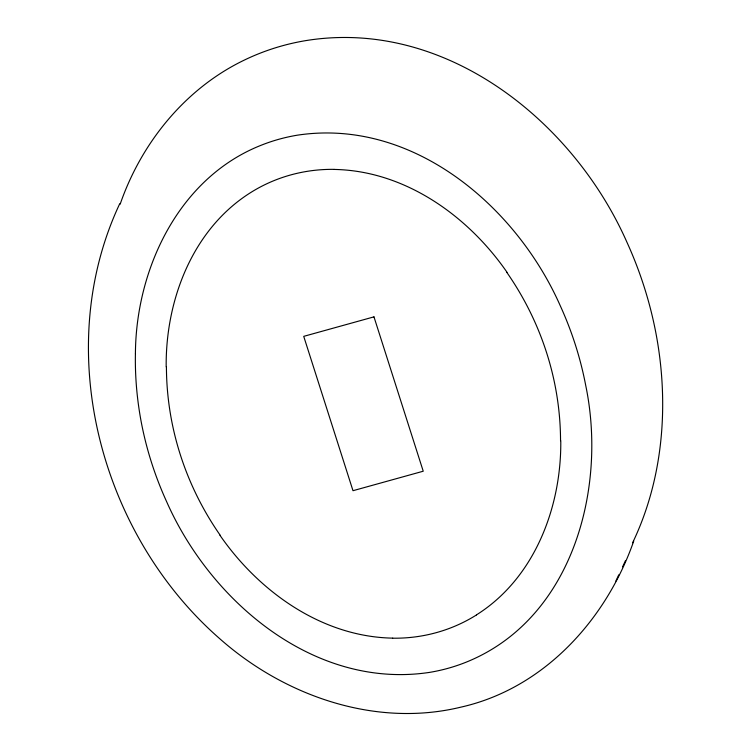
<?xml version="1.0" encoding="UTF-8"?>
<svg xmlns="http://www.w3.org/2000/svg" width="751" height="751" viewBox="0 0 751 751"><rect width="100%" height="100%" fill="white"/><g stroke="black" fill="none" stroke-linecap="round" stroke-linejoin="round"><path stroke-width="1.13" d="M166.187 366.854C165.483 300.391 192.425 229.215 250.515 192.669A154.049 148.154 22.9 0 1 334.279 169.369M560.772 440.715C561.476 507.178 534.543 578.354 476.444 614.891M120.16 204.178C141.366 142.746 185.45 88.261 244.582 59.967A228.858 220.099 22.9 0 1 305.751 40.62C444.592 18.052 572.919 120.291 626.813 241.953A412.975 397.176 22.9 0 1 655.923 333.162C669.197 403.146 663.659 478.049 632.614 542.776M119.719 203.756C51.059 349.844 100.249 534.459 219.912 638.848C284.394 695.905 375.35 727.897 460.776 707.17C543.987 688.489 606.245 619.631 633.722 541.133M615.867 581.067L618.768 574.825M622.588 566.855L625.499 560.593M334.279 169.435C404.892 170.712 467.939 215.762 507.019 272.284M392.689 638.134C322.066 636.848 259.029 591.797 219.949 535.275M476.481 614.947A154.049 148.154 22.9 0 1 392.689 638.19M220.137 535.163A305.075 293.406 22.9 0 1 166.422 366.854M506.831 272.406A305.075 293.406 22.9 0 1 560.546 440.706M135.415 353.674C134.973 376.626 137.011 399.588 141.254 422.137A360.292 346.511 22.9 0 0 166.647 501.706C210.815 601.767 314.707 689.859 429.722 672.361A175.828 169.106 22.9 0 0 466.061 662.213C572.271 619.434 607.324 489.183 585.714 385.423A360.292 346.502 22.9 0 0 560.312 305.864C516.153 205.793 412.261 117.7 297.236 135.199A175.828 169.097 22.9 0 0 260.897 145.356C178.7 177.949 135.903 269.093 135.415 353.674M373.97 316.866L303.723 336.354L352.989 490.703L423.235 471.215L373.97 316.866"/></g></svg>
